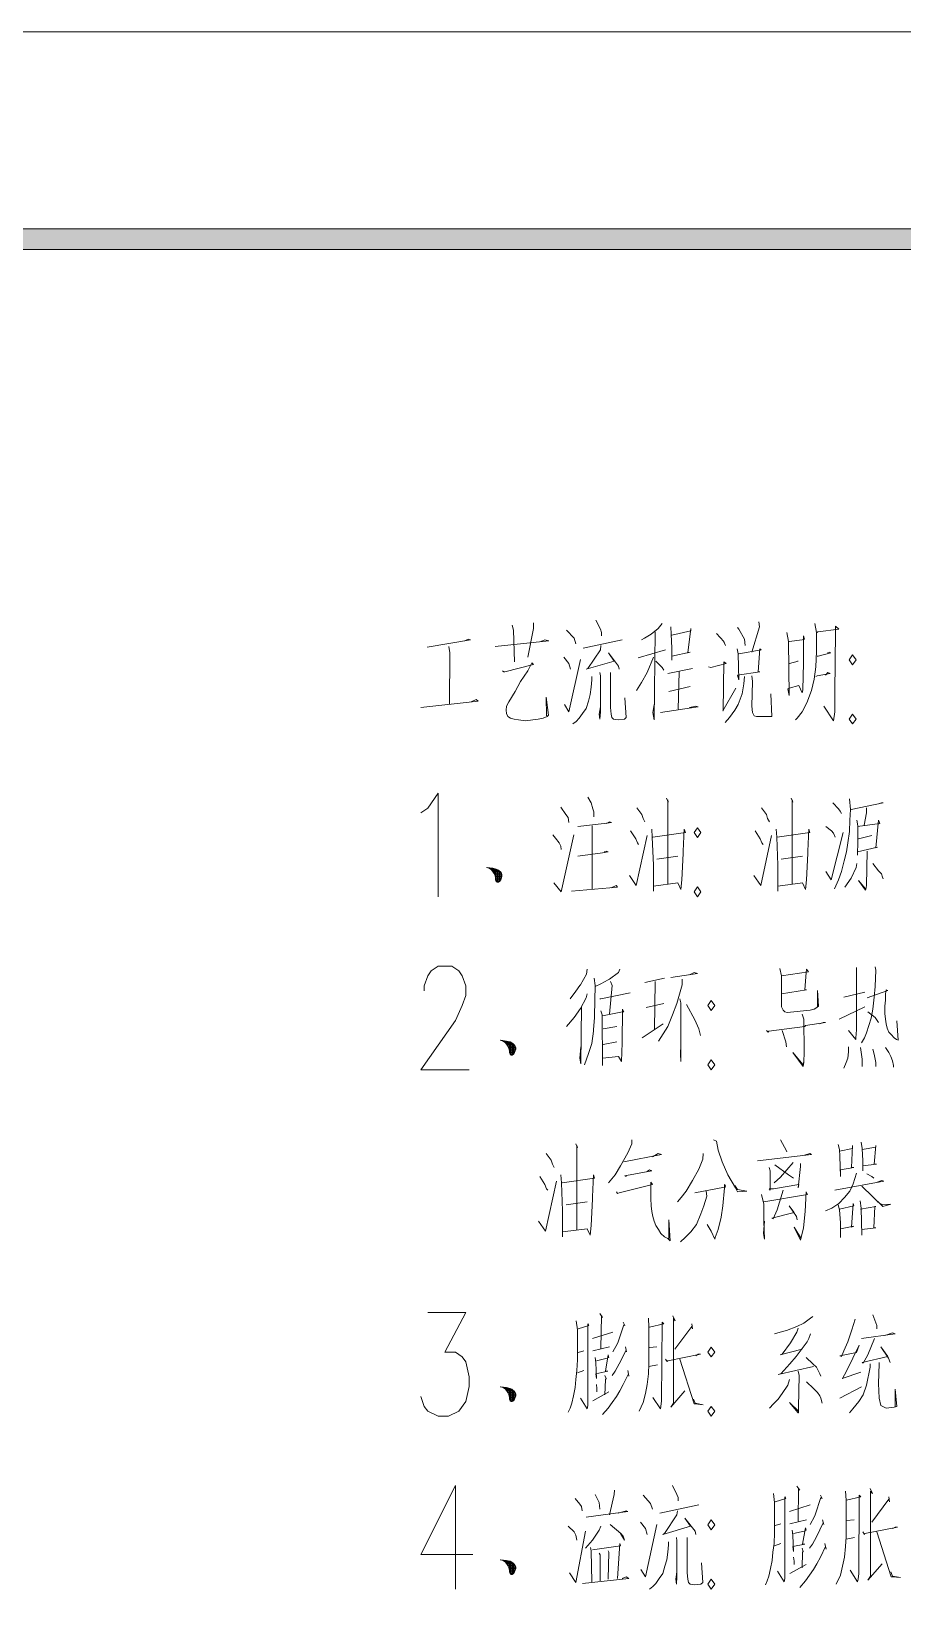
# Model space of a CAD drawing. Header units: millimetres. Extents: x 0 to 829, y 0 to 586.
# Drawn here: x 275.6 to 316.9, y 510.1 to 585.6 of the extents above; entities that cross this region are included whole.
import ezdxf

# ---------------------------------------------------------------- set-up
doc = ezdxf.new("R2010")
doc.units = ezdxf.units.MM

msp = doc.modelspace()

# ---------------------------------------------------------------- hatches: boundary and pattern name
h = msp.add_hatch(color=0)
h.dxf.hatch_style = 2
h.paths.add_polyline_path([(819.788528, 576.266028), (818.80075, 575.281778), (25.142472, 575.281778), (24.154694, 576.266028)])

# ---------------------------------------------------------------- linework, layer by layer
at = {"color": 0, "lineweight": 0}
for points in [[(0, 0), (0, 585.632278), (829.154778, 585.632278), (829.154778, 0)], [(819.788528, 576.266028), (818.80075, 575.281778), (25.142472, 575.281778), (24.154694, 576.266028)], [(314.561361, 556.013056), (314.395556, 555.780222), (314.561361, 555.543861), (314.723639, 555.780222)], [(314.561361, 553.197889), (314.395556, 552.961528), (314.561361, 552.728694), (314.723639, 552.961528)], [(307.191833, 547.796861), (307.026028, 547.564028), (307.191833, 547.327667), (307.354111, 547.564028)], [(307.191833, 544.981694), (307.026028, 544.745333), (307.191833, 544.5125), (307.354111, 544.745333)], [(307.848, 539.580667), (307.682194, 539.347833), (307.848, 539.111472), (308.013806, 539.347833)], [(307.848, 536.7655), (307.682194, 536.529139), (307.848, 536.296306), (308.013806, 536.529139)], [(307.848, 523.113), (307.682194, 522.876639), (307.848, 522.640278), (308.013806, 522.876639)], [(307.848, 520.294306), (307.682194, 520.057944), (307.848, 519.825111), (308.013806, 520.057944)], [(307.848, 514.896806), (307.682194, 514.660444), (307.848, 514.427611), (308.013806, 514.660444)], [(307.848, 512.078111), (307.682194, 511.845278), (307.848, 511.608917), (308.013806, 511.845278)]]:
    msp.add_lwpolyline(points, close=True, dxfattribs=at)
for points in [[(298.393556, 557.424167), (298.446472, 557.191333), (298.502917, 555.677917)], [(299.398972, 557.540583), (299.398972, 557.268944), (299.127333, 555.91075)], [(302.358778, 557.657), (302.5775, 557.230139), (302.630417, 557.074917), (302.630417, 556.919694)], [(305.512611, 557.501778), (305.322111, 557.268944), (304.994028, 556.997306), (304.669472, 556.803278), (304.531889, 556.725667)], [(305.918306, 557.346556), (305.946528, 556.997306), (305.97475, 556.337611), (305.97475, 555.755528)], [(305.97475, 555.949556), (306.842583, 556.143583), (306.733222, 556.104778), (306.870806, 557.268944), (306.870806, 557.152528), (305.97475, 556.9585)], [(309.096833, 557.30775), (309.153278, 557.230139), (309.424917, 556.764472), (309.449611, 556.454028)], [(310.10225, 557.579389), (310.130472, 557.346556), (309.777694, 556.143583)], [(312.765722, 557.501778), (312.846861, 557.074917), (312.846861, 556.182389), (312.822167, 555.445083), (312.7375, 554.863), (312.603444, 554.319722), (312.384722, 553.737639), (312.169528, 553.310778), (311.922583, 553.000333), (311.841444, 552.922722)], [(312.875083, 557.074917), (312.903306, 557.113722), (313.908722, 557.230139), (313.742917, 557.385361), (313.742917, 557.113722), (313.718222, 554.242111), (313.718222, 553.698833), (313.718222, 553.310778), (313.661778, 552.883917), (313.199639, 553.582417)], [(294.343667, 556.376417), (296.410944, 556.725667), (296.301583, 556.764472), (296.135778, 556.686861)], [(297.578639, 556.415222), (300.13275, 556.686861), (299.94225, 556.725667), (299.75175, 556.648056)], [(300.972361, 557.191333), (301.328667, 556.803278), (301.409806, 556.531639)], [(301.762583, 556.337611), (303.611139, 556.725667)], [(305.184528, 557.113722), (305.131611, 552.922722), (305.075167, 553.271972), (305.131611, 553.660028)], [(308.091417, 557.036111), (308.444194, 556.648056), (308.528861, 556.454028), (308.4195, 556.686861)], [(311.43575, 557.074917), (311.516889, 556.648056), (311.545111, 554.086889), (311.488667, 554.397333), (311.545111, 554.436139), (312.003722, 554.552556), (312.169528, 554.203306), (312.194222, 554.358528), (312.222444, 555.639111), (312.222444, 556.919694), (312.275361, 556.764472), (312.169528, 556.725667), (311.545111, 556.648056)], [(295.377306, 556.415222), (295.430222, 556.104778), (295.405528, 553.660028)], [(300.838306, 555.91075), (301.081722, 555.600306), (301.162861, 555.328667)], [(300.866528, 553.660028), (301.081722, 553.310778), (301.625, 555.794333)], [(302.605722, 556.454028), (302.5775, 556.26), (301.977778, 555.367472), (301.896639, 555.328667), (303.230139, 555.716722), (302.9585, 556.104778), (303.445333, 555.483889), (303.473556, 555.328667)], [(305.103389, 555.91075), (304.803528, 555.173444), (304.531889, 554.707778), (304.288472, 554.319722)], [(305.674889, 556.26), (304.369611, 555.871944)], [(305.21275, 555.716722), (305.512611, 555.406278), (305.59375, 555.289861)], [(309.072139, 556.298806), (309.125056, 556.065972), (309.153278, 554.824194), (309.096833, 555.057028), (310.158694, 555.21225), (310.077556, 555.21225), (310.158694, 556.298806), (310.211611, 556.26), (309.153278, 556.065972)], [(311.569806, 555.600306), (311.979028, 555.716722), (311.950806, 555.716722)], [(312.875083, 555.949556), (312.928, 555.949556), (313.527722, 556.104778), (313.446583, 556.143583), (313.365444, 556.104778)], [(297.931417, 555.251056), (297.984333, 555.21225), (298.040778, 555.21225), (299.398972, 555.5615), (299.317833, 555.639111), (299.127333, 555.251056), (298.774556, 554.746583), (298.527611, 554.280917), (298.231278, 553.776444), (298.121917, 553.582417), (298.093694, 553.388389), (298.121917, 553.233167), (298.174833, 553.077944), (298.312417, 553.000333), (298.474694, 552.961528), (298.689889, 552.922722), (299.017972, 552.883917), (299.37075, 552.922722), (299.614167, 552.961528), (299.861111, 553.000333), (300.051611, 553.077944), (300.104528, 553.155556), (299.995167, 554.009278), (300.023389, 553.11675)], [(302.168278, 554.979417), (302.168278, 554.824194), (302.143583, 554.474944), (302.087139, 554.125694), (302.006, 553.81525), (301.896639, 553.466), (301.734361, 553.233167), (301.572083, 553.000333), (301.4345, 552.845111), (301.272222, 552.728694)], [(302.549278, 555.173444), (302.5775, 555.018222), (302.5775, 553.310778), (302.549278, 552.961528), (302.521056, 553.194361), (302.5775, 553.543611)], [(303.064333, 555.173444), (303.064333, 553.504806), (303.092556, 553.194361), (303.120778, 553.039139), (303.201917, 552.961528), (303.420639, 552.922722), (303.716972, 552.961528), (303.798111, 553.039139), (303.745194, 553.970472)], [(305.78425, 555.134639), (306.951944, 555.367472)], [(306.327528, 555.21225), (306.271083, 553.427194)], [(307.713944, 555.445083), (307.819778, 555.406278), (308.553556, 555.600306), (308.444194, 555.677917), (308.4195, 553.349583), (308.391278, 553.349583), (309.015694, 554.436139)], [(309.424917, 554.979417), (309.396694, 554.630167), (309.315556, 554.1645), (309.125056, 553.660028), (308.962778, 553.388389), (308.719361, 553.039139), (308.500639, 552.806306)], [(309.777694, 555.018222), (309.805917, 554.746583), (309.777694, 553.582417), (309.805917, 553.271972), (309.887056, 553.11675), (309.996417, 553.077944), (310.726667, 553.077944), (310.67375, 554.1645)], [(312.822167, 554.979417), (312.875083, 555.018222), (313.4995, 555.134639), (313.390139, 555.173444), (313.280778, 555.057028)], [(306.842583, 554.51375), (305.837167, 554.280917)], [(294.043806, 553.504806), (296.763722, 553.81525), (296.682583, 553.892861), (296.435639, 553.776444)], [(305.431472, 553.271972), (307.223583, 553.543611), (307.114222, 553.582417), (306.814361, 553.504806)], [(294.043806, 548.502417), (294.375417, 548.73525), (294.865778, 549.440806), (294.865778, 544.5125)], [(301.97425, 549.246778), (302.136528, 548.975139), (302.217667, 548.7035), (302.270583, 548.548278), (302.270583, 548.315444)], [(305.72075, 549.207972), (305.805417, 549.013944), (305.777194, 549.130361), (305.777194, 545.133389)], [(311.636833, 549.207972), (311.717972, 549.013944), (311.693278, 549.130361), (311.693278, 545.133389)], [(313.622972, 548.975139), (313.894611, 548.7035), (313.97575, 548.587083), (314.028667, 548.470667)], [(314.409667, 549.169167), (314.462583, 548.664694), (314.437889, 548.160222), (314.409667, 547.616944), (314.328528, 547.073667), (314.272083, 546.646806), (314.16625, 546.219944), (314.028667, 545.715472), (313.894611, 545.327417), (313.704111, 544.900556)], [(314.490806, 548.664694), (316.011278, 548.975139), (315.930139, 548.975139), (315.796083, 548.936333)], [(300.697194, 548.781111), (300.940611, 548.431861), (301.049972, 548.276639), (301.074667, 548.043806)], [(304.309639, 548.742306), (304.553056, 548.431861), (304.6095, 548.237833), (304.690639, 548.082611)], [(310.225722, 548.742306), (310.469139, 548.431861), (310.525583, 548.237833), (310.606722, 548.082611)], [(315.224583, 548.742306), (315.224583, 548.509472), (315.115222, 547.927389)], [(300.316194, 547.461722), (300.45025, 547.3065), (300.612528, 547.073667), (300.697194, 546.918444), (300.721889, 546.763222)], [(300.369111, 545.172194), (300.721889, 544.745333), (301.321611, 547.461722)], [(301.512111, 547.849778), (302.760944, 548.005), (303.113722, 548.043806), (303.004361, 548.082611), (302.870306, 548.005)], [(302.189444, 547.888583), (302.189444, 544.900556)], [(303.956861, 545.521444), (304.281417, 545.055778), (304.8, 547.422917)], [(304.009778, 547.65575), (304.256722, 547.267694), (304.337861, 547.073667), (304.390778, 546.996056)], [(305.015194, 547.733361), (305.043417, 547.345306), (305.096333, 546.025917), (305.096333, 545.172194), (305.096333, 544.784139), (305.096333, 545.016972), (306.264028, 545.172194), (306.401611, 544.86175), (306.454528, 545.327417), (306.510972, 546.569194), (306.510972, 546.685611), (306.563889, 547.733361), (306.620333, 547.578139), (305.071639, 547.345306)], [(309.872944, 545.521444), (310.1975, 545.055778), (310.712556, 547.422917)], [(309.925861, 547.65575), (310.169278, 547.267694), (310.250417, 547.073667), (310.306861, 546.996056)], [(310.931278, 547.733361), (310.9595, 547.345306), (311.012417, 546.025917), (311.012417, 545.172194), (311.012417, 544.784139), (311.012417, 545.016972), (312.180111, 545.172194), (312.317694, 544.86175), (312.370611, 545.327417), (312.427056, 546.569194), (312.427056, 546.685611), (312.479972, 547.733361), (312.532889, 547.578139), (310.984194, 547.345306)], [(313.294889, 547.849778), (313.566528, 547.65575), (313.647667, 547.539333), (313.728806, 547.345306)], [(313.294889, 545.715472), (313.538306, 545.327417), (314.109806, 547.578139)], [(314.762444, 548.160222), (314.815361, 547.888583), (314.815361, 547.151278), (314.790667, 546.491583), (314.790667, 546.646806), (315.739639, 546.879639), (315.6585, 546.840833), (315.796083, 548.160222), (315.849, 548.005), (314.790667, 547.849778)], [(314.843583, 547.267694), (315.468, 547.422917)], [(301.512111, 546.452778), (302.679806, 546.608), (302.951444, 546.646806), (302.870306, 546.685611), (302.760944, 546.646806)], [(315.252806, 546.685611), (315.224583, 545.055778), (315.196361, 544.86175), (315.171667, 544.822944), (314.843583, 545.288611), (315.171667, 544.900556)], [(297.190583, 545.9095), (297.462222, 545.870694), (297.6245, 545.831889), (297.705639, 545.793083), (297.762083, 545.754278), (297.815, 545.715472), (297.871444, 545.637861), (297.896139, 545.56025), (297.896139, 545.482639), (297.843222, 545.327417), (297.786778, 545.249806), (297.733861, 545.211), (297.680944, 545.211), (297.6245, 545.249806), (297.599806, 545.327417), (297.599806, 545.405028), (297.571583, 545.521444), (297.515139, 545.637861), (297.409306, 545.793083), (297.299944, 545.870694), (297.162361, 545.9095)], [(306.264028, 546.452778), (305.262139, 546.297556)], [(312.180111, 546.452778), (311.174694, 546.297556)], [(314.762444, 546.103528), (314.734222, 545.9095), (314.490806, 545.405028), (314.190944, 544.978167)], [(315.524444, 546.103528), (315.796083, 545.754278), (315.930139, 545.599056), (315.986583, 545.443833), (316.011278, 545.366222)], [(297.299944, 545.870694), (297.434, 545.870694)], [(297.381083, 545.831889), (297.381083, 545.870694)], [(297.599806, 545.831889), (297.381083, 545.831889)], [(297.409306, 545.793083), (297.705639, 545.793083)], [(297.434, 545.870694), (297.434, 545.754278)], [(297.762083, 545.754278), (297.434, 545.754278)], [(297.490444, 545.676667), (297.490444, 545.831889)], [(297.490444, 545.715472), (297.786778, 545.715472)], [(297.871444, 545.637861), (297.515139, 545.637861)], [(297.543361, 545.831889), (297.543361, 545.599056)], [(297.571583, 545.56025), (297.896139, 545.56025)], [(297.599806, 545.327417), (297.599806, 545.831889)], [(297.896139, 545.482639), (297.599806, 545.482639)], [(297.599806, 545.405028), (297.871444, 545.405028)], [(297.843222, 545.327417), (297.599806, 545.327417)], [(297.6245, 545.249806), (297.786778, 545.249806)], [(297.652722, 545.793083), (297.652722, 545.249806)], [(297.705639, 545.211), (297.705639, 545.793083)], [(297.762083, 545.754278), (297.762083, 545.249806)], [(297.815, 545.288611), (297.815, 545.715472)], [(297.871444, 545.637861), (297.871444, 545.405028)], [(301.21225, 544.784139), (303.385361, 544.978167), (303.332444, 545.055778), (303.0855, 544.939361)], [(294.209611, 540.049861), (294.209611, 540.286222), (294.375417, 540.755417), (294.537694, 540.991778), (294.865778, 541.224611), (295.525472, 541.224611), (295.853556, 540.991778), (296.015833, 540.755417), (296.181639, 540.286222), (296.181639, 539.817028), (296.015833, 539.347833), (295.68775, 538.642278), (294.043806, 536.296306), (296.347444, 536.296306)], [(301.949556, 541.069389), (301.924861, 540.836556), (301.625, 540.332083), (301.596778, 540.293278), (301.406278, 540.021639), (301.134639, 539.672389)], [(302.277639, 540.642528), (302.330556, 540.293278), (302.302333, 538.857472), (302.302333, 538.779861), (302.249417, 538.197778), (302.249417, 538.120167), (302.168278, 537.538083), (302.006, 537.072417), (301.8155, 536.529139)], [(303.49825, 541.069389), (303.445333, 540.914167), (303.011417, 540.603722), (302.954972, 540.564917), (302.602194, 540.370889), (302.330556, 540.254472)], [(304.694167, 540.4485), (305.618444, 540.642528)], [(305.918306, 540.681333), (307.195361, 540.875361), (307.033083, 540.914167), (306.814361, 540.79775)], [(311.100611, 541.108194), (311.18175, 540.758944), (311.18175, 539.284333), (311.262889, 539.129111), (311.344028, 539.0515), (311.453389, 539.012694), (312.539944, 539.129111), (312.730444, 539.167917), (312.8645, 539.245528), (312.945639, 539.323139), (312.892722, 540.060444), (312.892722, 539.284333)], [(311.18175, 540.758944), (312.458806, 540.952972), (312.377667, 541.069389), (312.349444, 540.914167), (312.296528, 540.09925), (312.377667, 540.09925), (311.18175, 539.905222)], [(314.741278, 541.147), (314.741278, 538.70225), (314.741278, 538.197778), (314.713056, 537.809722), (314.713056, 537.732111), (314.360278, 538.158972)], [(315.637333, 541.185806), (315.665556, 541.030583), (315.637333, 540.254472), (315.584417, 539.75), (315.527972, 539.167917), (315.446833, 538.741056), (315.337472, 538.391806), (315.228111, 538.042556), (315.122278, 537.809722), (314.984694, 537.576889)], [(301.949556, 539.905222), (301.896639, 539.711194), (301.625, 539.206722), (301.325139, 538.779861), (300.972361, 538.353)], [(302.549278, 539.672389), (302.602194, 539.672389), (303.988611, 539.944028)], [(303.064333, 540.487306), (303.145472, 540.293278), (303.011417, 538.935083)], [(305.184528, 540.487306), (305.156306, 538.197778)], [(306.461583, 540.603722), (306.461583, 540.332083), (306.218167, 539.439556), (305.999444, 538.896278), (305.780722, 538.353), (305.565528, 538.00375), (305.346806, 537.6545)], [(314.141556, 539.75), (315.146972, 539.982833)], [(315.256333, 539.711194), (316.233528, 540.060444), (316.152389, 540.09925), (316.127694, 539.905222), (316.127694, 539.594778), (316.099472, 539.323139), (316.099472, 538.973889), (316.127694, 538.70225), (316.152389, 538.469417), (316.208833, 538.275389), (316.289972, 538.081361), (316.399333, 537.964944), (316.533389, 537.809722), (316.64275, 537.732111), (316.723889, 537.693306), (316.670972, 538.624639)], [(301.677917, 539.284333), (301.653222, 536.567944), (301.596778, 536.839583), (301.653222, 537.382861)], [(302.602194, 539.090306), (302.658639, 538.896278), (302.683333, 536.490333), (302.683333, 536.839583), (303.445333, 536.917194), (303.579389, 536.684361), (303.607611, 537.576889), (303.635833, 539.167917), (303.68875, 539.0515), (303.635833, 539.0515), (302.683333, 538.857472)], [(305.590222, 539.439556), (304.750611, 539.245528)], [(306.352222, 539.672389), (306.405139, 539.478361), (306.405139, 536.684361), (306.380444, 537.033611), (306.405139, 537.460472)], [(306.676778, 539.40075), (307.057778, 538.663444), (307.248278, 538.236583), (307.329417, 537.926139)], [(313.926361, 538.70225), (315.146972, 539.284333)], [(302.711556, 538.236583), (303.364194, 538.353)], [(304.560111, 537.809722), (305.565528, 538.469417)], [(310.476194, 538.158972), (310.557333, 538.081361), (310.582028, 538.120167), (312.296528, 538.353), (312.321222, 538.391806), (313.273722, 538.547028), (313.164361, 538.547028), (313.002083, 538.469417)], [(312.158944, 538.935083), (312.240083, 538.70225), (312.268306, 537.150028), (312.240083, 536.645556), (312.211861, 536.451528), (311.725028, 537.111222), (312.211861, 536.529139), (312.240083, 536.684361)], [(315.284556, 539.0515), (315.637333, 538.779861), (315.799611, 538.547028)], [(297.84675, 537.693306), (298.118389, 537.6545), (298.284194, 537.615694), (298.365333, 537.576889), (298.41825, 537.538083), (298.471167, 537.499278), (298.527611, 537.421667), (298.555833, 537.344056), (298.555833, 537.266444), (298.499389, 537.111222), (298.446472, 537.033611), (298.390028, 536.994806), (298.337111, 536.994806), (298.284194, 537.033611), (298.255972, 537.111222), (298.255972, 537.188833), (298.22775, 537.30525), (298.174833, 537.421667), (298.065472, 537.576889), (297.956111, 537.6545), (297.822056, 537.693306)], [(297.956111, 537.6545), (298.093694, 537.6545)], [(298.03725, 537.615694), (298.03725, 537.6545)], [(298.255972, 537.615694), (298.03725, 537.615694)], [(298.093694, 537.6545), (298.093694, 537.538083)], [(298.146611, 537.460472), (298.146611, 537.615694)], [(298.199528, 537.615694), (298.199528, 537.382861)], [(298.255972, 537.111222), (298.255972, 537.615694)], [(303.364194, 537.615694), (302.711556, 537.499278)], [(311.209972, 538.158972), (311.396944, 537.615694), (311.425167, 537.382861)], [(298.065472, 537.576889), (298.365333, 537.576889)], [(298.41825, 537.538083), (298.093694, 537.538083)], [(298.146611, 537.499278), (298.446472, 537.499278)], [(298.527611, 537.421667), (298.174833, 537.421667)], [(298.22775, 537.344056), (298.555833, 537.344056)], [(298.555833, 537.266444), (298.255972, 537.266444)], [(298.255972, 537.188833), (298.527611, 537.188833)], [(298.499389, 537.111222), (298.255972, 537.111222)], [(298.284194, 537.033611), (298.446472, 537.033611)], [(298.308889, 537.576889), (298.308889, 537.033611)], [(298.365333, 536.994806), (298.365333, 537.576889)], [(298.41825, 537.538083), (298.41825, 537.033611)], [(298.471167, 537.072417), (298.471167, 537.499278)], [(298.527611, 537.421667), (298.527611, 537.188833)], [(314.360278, 537.382861), (314.360278, 537.150028), (314.332056, 536.839583), (314.250917, 536.645556), (314.141556, 536.373917)], [(314.931778, 537.344056), (315.012917, 536.800778), (315.012917, 536.567944), (315.012917, 536.451528)], [(315.527972, 537.266444), (315.584417, 537.033611), (315.637333, 536.800778), (315.665556, 536.645556), (315.665556, 536.451528)], [(316.127694, 537.344056), (316.289972, 537.111222), (316.371111, 536.917194), (316.45225, 536.723167), (316.505167, 536.490333), (316.505167, 536.412722)], [(299.995167, 532.309917), (300.238583, 531.999472), (300.295028, 531.805444), (300.376167, 531.650222)], [(301.409806, 532.775583), (301.490944, 532.581556), (301.462722, 532.697972), (301.462722, 528.701)], [(304.06975, 532.969611), (304.06975, 532.775583), (303.882778, 532.348722), (303.526472, 531.727833), (303.283056, 531.300972), (302.9585, 530.912917)], [(303.692278, 531.921861), (305.484389, 532.271111), (305.322111, 532.309917), (305.050472, 532.154694)], [(307.467, 532.309917), (307.442306, 532.038278), (307.251806, 531.572611), (306.951944, 531.029333), (306.652083, 530.524861), (306.408667, 530.214417), (306.246389, 530.020389)], [(307.957361, 532.969611), (308.091417, 532.892), (308.172556, 532.465139), (308.363056, 531.921861), (308.634694, 531.300972), (308.991, 530.680083), (309.096833, 530.486056), (309.534278, 530.524861), (309.096833, 530.602472), (308.962778, 530.7965)], [(310.049333, 531.960667), (312.603444, 532.271111), (312.522306, 532.309917), (312.275361, 532.232306)], [(311.135889, 532.969611), (311.326389, 532.620361), (311.407528, 532.465139), (311.43575, 532.387528)], [(313.8805, 532.736778), (313.933417, 532.503944), (313.961639, 532.1935), (313.989861, 531.223361), (313.989861, 531.533806), (314.614278, 531.650222), (314.504917, 531.650222), (314.557833, 532.697972), (314.557833, 532.54275), (313.933417, 532.426333)], [(314.967056, 532.853194), (315.019972, 532.54275), (315.048194, 531.960667), (315.048194, 531.495), (315.048194, 531.727833), (315.700833, 531.805444), (315.591472, 531.805444), (315.672611, 532.697972), (315.672611, 532.620361), (315.019972, 532.503944)], [(310.592611, 531.650222), (310.645528, 531.495), (310.645528, 530.563667), (310.592611, 530.641278), (310.811333, 530.641278), (312.003722, 530.835306), (311.979028, 530.680083), (312.088389, 531.689028), (312.088389, 531.84425)], [(311.732083, 531.883056), (311.135889, 531.184556), (310.836028, 530.912917)], [(310.86425, 531.766639), (311.516889, 531.300972), (311.760306, 531.14575)], [(299.642389, 529.089056), (299.966944, 528.623389), (300.485528, 530.990528)], [(299.695306, 531.223361), (299.94225, 530.835306), (300.023389, 530.641278), (300.076306, 530.563667)], [(300.700722, 531.300972), (300.728944, 530.912917), (300.785389, 529.593528), (300.785389, 528.739806), (300.785389, 528.35175), (300.785389, 528.584583), (301.953083, 528.739806), (302.087139, 528.429361), (302.143583, 528.895028), (302.1965, 530.136806), (302.1965, 530.253222), (302.249417, 531.300972), (302.305861, 531.14575), (300.757167, 530.912917)], [(303.3395, 530.486056), (303.392417, 530.408444), (303.473556, 530.44725), (305.050472, 530.835306), (304.969333, 530.951722), (304.969333, 530.757694), (304.969333, 530.175611), (304.994028, 529.826361), (305.02225, 529.554722), (305.075167, 529.321889), (305.131611, 529.089056), (305.21275, 528.895028), (305.346806, 528.701), (305.456167, 528.506972), (305.618444, 528.35175), (305.78425, 528.274139), (305.893611, 528.157722), (305.837167, 529.166667), (305.837167, 528.274139)], [(303.745194, 531.262167), (303.798111, 531.223361), (303.826333, 531.262167), (305.02225, 531.495), (304.912889, 531.533806), (304.803528, 531.456194)], [(307.061306, 530.44725), (308.472417, 530.718889), (308.472417, 530.835306), (308.528861, 530.757694), (308.472417, 530.680083), (308.391278, 529.826361), (308.310139, 529.283083), (308.172556, 528.701), (308.0385, 528.312944), (308.010278, 528.235333), (307.848, 528.623389), (307.6575, 528.933833)], [(314.748333, 531.378583), (314.586056, 530.874111), (314.423778, 530.524861), (314.180361, 530.214417), (313.908722, 529.942778), (313.580639, 529.709944), (313.280778, 529.593528)], [(313.718222, 530.563667), (316.053611, 530.990528), (315.94425, 531.029333), (315.729056, 530.951722)], [(315.238694, 531.339778), (315.482111, 531.223361), (315.56325, 531.14575)], [(307.604583, 530.524861), (307.629278, 530.292028), (307.495222, 529.826361), (307.357639, 529.438306), (307.142444, 528.933833), (306.870806, 528.584583), (306.599167, 528.312944), (306.380444, 528.118917)], [(310.239833, 530.369639), (310.349194, 529.903972), (310.349194, 529.089056), (310.373889, 528.235333), (310.320972, 528.506972), (310.373889, 529.089056)], [(310.349194, 530.020389), (312.412944, 530.369639), (312.360028, 530.486056), (312.303583, 529.554722), (312.222444, 528.778611), (312.141306, 528.390556), (312.088389, 528.196528), (311.788528, 528.817417), (312.113083, 528.274139)], [(311.269944, 530.563667), (310.973611, 529.632333), (310.783111, 529.205472), (310.726667, 529.244278), (311.788528, 529.515917), (311.545111, 529.826361), (311.897889, 529.321889), (311.922583, 529.166667)], [(314.914139, 530.059194), (314.967056, 529.709944), (314.995278, 528.429361), (314.995278, 528.701), (315.672611, 528.778611), (315.56325, 528.778611), (315.619694, 529.787556), (315.672611, 529.787556), (314.938833, 529.671139)], [(314.995278, 530.757694), (316.000694, 529.787556), (316.378167, 529.903972), (316.000694, 529.865167), (315.729056, 530.020389)], [(301.953083, 530.020389), (300.947667, 529.865167)], [(313.8805, 529.865167), (313.933417, 529.632333), (313.989861, 529.011444), (313.989861, 528.895028), (313.989861, 528.312944), (313.989861, 528.739806), (314.614278, 528.856222), (314.504917, 528.817417), (314.586056, 529.942778), (314.614278, 529.826361), (313.933417, 529.671139)], [(294.375417, 524.753417), (296.181639, 524.753417), (295.193861, 522.876639), (295.68775, 522.876639), (296.015833, 522.640278), (296.181639, 522.407444), (296.347444, 521.701889), (296.347444, 521.232694), (296.181639, 520.530667), (295.853556, 520.057944), (295.359667, 519.825111), (294.865778, 519.825111), (294.375417, 520.057944), (294.209611, 520.294306), (294.043806, 520.7635)], [(301.4345, 524.365361), (301.487417, 523.9385), (301.487417, 523.084778), (301.487417, 522.502694), (301.462722, 521.998222), (301.406278, 521.571361), (301.381583, 521.183306), (301.300444, 520.79525), (301.215778, 520.446), (301.134639, 520.213167), (301.0535, 520.019139)], [(301.515639, 523.977306), (302.030694, 524.132528), (301.977778, 524.210139), (301.977778, 524.054917), (301.977778, 521.028083), (301.977778, 520.640028), (301.977778, 520.329583), (301.949556, 520.174361), (301.625, 520.678833)], [(302.549278, 524.714611), (302.683333, 524.520583), (302.630417, 524.598194), (302.602194, 523.045972)], [(303.664056, 524.28775), (303.745194, 524.132528), (303.68875, 524.171333), (303.417111, 523.356417), (303.392417, 523.278806), (303.173694, 522.89075)], [(304.856444, 524.481778), (304.884667, 524.054917), (304.884667, 523.007167), (304.884667, 522.386278), (304.884667, 522.308667), (304.856444, 521.843), (304.803528, 521.338528), (304.722389, 520.911667), (304.613028, 520.484806), (304.422528, 520.057944)], [(304.912889, 524.054917), (305.590222, 524.210139), (305.509083, 524.28775), (305.484389, 520.562417), (305.456167, 520.290778), (305.427944, 520.174361), (305.075167, 520.717639)], [(306.027667, 524.598194), (306.1335, 524.365361), (306.052361, 524.481778), (306.052361, 520.446), (305.918306, 520.251972), (306.595639, 521.028083)], [(306.923722, 524.210139), (306.951944, 523.977306), (306.923722, 524.093722), (306.108806, 523.007167)], [(312.674, 524.559389), (312.568167, 524.481778), (312.240083, 524.248944), (311.915528, 524.093722), (311.425167, 523.899694), (311.125306, 523.822083), (310.853667, 523.744472)], [(311.968444, 524.016111), (311.915528, 523.822083), (311.615667, 523.317611), (311.209972, 522.774333), (311.125306, 522.735528), (312.158944, 523.007167)], [(314.684833, 524.442972), (314.522556, 523.9385), (314.332056, 523.356417), (314.141556, 522.929556), (314.035722, 522.657917), (313.951056, 522.696722), (314.741278, 522.851944), (314.875333, 523.201194), (314.579, 522.580306), (314.279139, 521.959417), (314.088639, 521.610167), (314.060417, 521.610167), (314.956472, 521.920611)], [(315.527972, 524.637), (315.718472, 524.132528), (315.718472, 523.977306)], [(303.173694, 523.822083), (302.1965, 523.511639)], [(312.568167, 523.744472), (312.487028, 523.511639), (312.402361, 523.356417), (311.887306, 522.657917), (311.587444, 522.308667), (311.153528, 521.843), (311.019472, 521.804194), (312.702222, 522.19225)], [(314.984694, 523.511639), (316.589833, 523.744472), (316.45225, 523.783278), (316.099472, 523.666861)], [(315.609111, 523.511639), (315.284556, 522.735528), (315.065833, 522.347472), (315.012917, 522.386278), (316.233528, 522.657917), (315.908972, 523.123583), (316.26175, 522.580306), (316.342889, 522.386278)], [(301.787278, 522.929556), (301.515639, 522.851944)], [(302.221194, 522.929556), (303.011417, 523.123583)], [(302.330556, 522.619111), (302.358778, 522.386278), (302.387, 521.610167), (302.358778, 521.843), (302.930278, 521.959417), (302.820917, 521.959417), (302.954972, 522.735528), (302.983194, 522.619111), (302.902056, 522.580306), (302.387, 522.463889)], [(303.769889, 523.123583), (303.826333, 522.89075), (303.798111, 522.968361), (303.473556, 522.308667), (303.283056, 521.959417), (303.145472, 521.765389)], [(305.265667, 523.123583), (304.912889, 523.084778)], [(305.674889, 522.5415), (305.756028, 522.425083), (305.780722, 522.463889), (307.329417, 522.774333), (307.223583, 522.774333), (307.114222, 522.696722)], [(306.352222, 522.5415), (307.033083, 520.407194), (307.086, 520.407194), (307.467, 520.368389), (307.086, 520.446), (307.004861, 520.640028)], [(312.349444, 522.619111), (312.674, 522.308667), (312.839806, 522.153444), (312.920944, 521.998222), (313.002083, 521.843), (313.055, 521.726583)], [(301.787278, 521.998222), (301.487417, 521.881806)], [(303.87925, 521.998222), (303.935694, 521.726583), (303.907472, 521.843), (303.664056, 521.338528), (303.49825, 521.028083), (303.335972, 520.756444), (303.145472, 520.484806), (302.954972, 520.213167), (302.683333, 519.902722)], [(302.792694, 521.765389), (302.849139, 521.610167), (302.820917, 521.571361), (302.792694, 520.834056)], [(304.884667, 522.19225), (305.293889, 522.269861)], [(311.968444, 521.959417), (312.024889, 521.765389), (311.996667, 520.251972), (311.996667, 519.980333), (311.968444, 519.980333), (311.56275, 520.484806), (311.996667, 520.057944)], [(315.393917, 522.308667), (315.393917, 522.153444), (315.228111, 521.299722), (315.065833, 520.834056), (314.850639, 520.523611), (314.579, 520.174361), (314.413194, 519.980333)], [(315.827833, 522.386278), (315.827833, 522.308667), (315.799611, 521.377333), (315.827833, 520.678833), (315.908972, 520.329583), (316.152389, 520.213167), (316.533389, 520.251972), (316.670972, 520.290778), (316.589833, 521.105694), (316.589833, 520.290778)], [(297.84675, 521.222111), (298.118389, 521.183306), (298.284194, 521.1445), (298.365333, 521.105694), (298.41825, 521.066889), (298.471167, 521.028083), (298.527611, 520.950472), (298.555833, 520.872861), (298.555833, 520.79525), (298.499389, 520.640028), (298.446472, 520.562417), (298.390028, 520.523611), (298.337111, 520.523611), (298.284194, 520.562417), (298.255972, 520.640028), (298.255972, 520.717639), (298.22775, 520.834056), (298.174833, 520.950472), (298.065472, 521.105694), (297.956111, 521.183306), (297.822056, 521.222111)], [(297.956111, 521.183306), (298.093694, 521.183306)], [(298.03725, 521.1445), (298.03725, 521.183306)], [(298.255972, 521.1445), (298.03725, 521.1445)], [(298.065472, 521.105694), (298.365333, 521.105694)], [(298.093694, 521.183306), (298.093694, 521.066889)], [(298.41825, 521.066889), (298.093694, 521.066889)], [(298.146611, 520.989278), (298.146611, 521.1445)], [(298.146611, 521.028083), (298.446472, 521.028083)], [(298.199528, 521.1445), (298.199528, 520.911667)], [(298.255972, 520.640028), (298.255972, 521.1445)], [(298.308889, 521.105694), (298.308889, 520.562417)], [(298.365333, 520.523611), (298.365333, 521.105694)], [(298.41825, 521.066889), (298.41825, 520.562417)], [(298.471167, 520.601222), (298.471167, 521.028083)], [(302.221194, 520.562417), (302.983194, 520.989278)], [(302.387, 521.338528), (302.411694, 521.1445), (302.411694, 520.989278)], [(311.56275, 521.571361), (311.481611, 521.299722), (311.209972, 520.911667), (311.019472, 520.640028), (310.80075, 520.407194), (310.61025, 520.213167)], [(312.377667, 521.454944), (312.702222, 521.1445), (312.892722, 520.950472), (313.002083, 520.79525), (313.055, 520.678833), (313.111444, 520.446)], [(313.951056, 520.678833), (314.984694, 521.222111)], [(298.527611, 520.950472), (298.174833, 520.950472)], [(298.22775, 520.872861), (298.555833, 520.872861)], [(298.555833, 520.79525), (298.255972, 520.79525)], [(298.255972, 520.717639), (298.527611, 520.717639)], [(298.499389, 520.640028), (298.255972, 520.640028)], [(298.284194, 520.562417), (298.446472, 520.562417)], [(298.527611, 520.950472), (298.527611, 520.717639)], [(295.68775, 516.537222), (294.043806, 513.252861), (296.509722, 513.252861)], [(295.68775, 516.537222), (295.68775, 511.608917)], [(305.999444, 516.537222), (306.218167, 516.110361), (306.271083, 515.955139), (306.271083, 515.799917)], [(311.915528, 516.498417), (312.049583, 516.304389), (311.996667, 516.382), (311.968444, 514.829778)], [(301.381583, 515.916333), (301.596778, 515.644694), (301.677917, 515.528278), (301.706139, 515.33425)], [(302.330556, 516.110361), (302.521056, 515.722306), (302.549278, 515.411861)], [(303.254833, 516.304389), (303.226611, 516.110361), (303.011417, 515.140222)], [(304.613028, 516.071556), (304.965806, 515.6835), (305.046944, 515.411861)], [(310.80075, 516.149167), (310.853667, 515.722306), (310.853667, 514.868583), (310.853667, 514.2865), (310.828972, 513.782028), (310.772528, 513.355167), (310.747833, 512.967111), (310.663167, 512.579056), (310.582028, 512.229806), (310.500889, 511.996972), (310.41975, 511.802944)], [(310.881889, 515.761111), (311.396944, 515.916333), (311.344028, 515.993944), (311.344028, 515.838722), (311.344028, 512.811889), (311.344028, 512.423833), (311.344028, 512.113389), (311.315806, 511.958167), (310.99125, 512.462639)], [(313.030306, 516.071556), (313.111444, 515.916333), (313.055, 515.955139), (312.783361, 515.140222), (312.758667, 515.062611), (312.539944, 514.674556)], [(314.222694, 516.265583), (314.250917, 515.838722), (314.250917, 514.790972), (314.250917, 514.170083), (314.250917, 514.092472), (314.222694, 513.626806), (314.169778, 513.122333), (314.088639, 512.695472), (313.979278, 512.268611), (313.788778, 511.84175)], [(314.279139, 515.838722), (314.956472, 515.993944), (314.875333, 516.071556), (314.850639, 512.346222), (314.822417, 512.074583), (314.794194, 511.958167), (314.441417, 512.501444)], [(315.393917, 516.382), (315.49975, 516.149167), (315.418611, 516.265583), (315.418611, 512.229806), (315.284556, 512.035778), (315.961889, 512.811889)], [(316.289972, 515.993944), (316.314667, 515.761111), (316.289972, 515.877528), (315.475056, 514.790972)], [(301.896639, 515.023806), (303.87925, 515.295444), (303.798111, 515.33425), (303.417111, 515.217833)], [(305.40325, 515.217833), (307.248278, 515.605889)], [(306.242861, 515.33425), (306.218167, 515.140222), (305.618444, 514.247694), (305.537306, 514.208889), (306.867278, 514.596944), (306.595639, 514.985), (307.086, 514.364111), (307.114222, 514.208889)], [(312.539944, 515.605889), (311.56275, 515.295444)], [(301.0535, 514.596944), (301.325139, 514.325306), (301.406278, 514.170083), (301.462722, 513.93725)], [(301.109944, 512.385028), (301.406278, 511.919361), (301.868417, 514.364111)], [(302.602194, 514.596944), (302.521056, 514.402917), (302.1965, 513.93725), (301.868417, 513.549194)], [(303.036111, 514.674556), (303.554694, 514.247694), (303.664056, 514.131278), (303.716972, 513.93725), (303.526472, 514.247694)], [(304.478972, 514.790972), (304.722389, 514.480528), (304.803528, 514.208889)], [(304.503667, 512.54025), (304.722389, 512.191), (305.265667, 514.674556)], [(311.153528, 514.713361), (310.881889, 514.63575)], [(311.587444, 514.713361), (312.377667, 514.907389)], [(311.696806, 514.402917), (311.725028, 514.170083), (311.75325, 513.393972), (311.725028, 513.626806), (312.296528, 513.743222), (312.187167, 513.743222), (312.321222, 514.519333), (312.349444, 514.402917), (312.268306, 514.364111), (311.75325, 514.247694)], [(313.136139, 514.907389), (313.192583, 514.674556), (313.164361, 514.752167), (312.839806, 514.092472), (312.649306, 513.743222), (312.511722, 513.549194)], [(314.631917, 514.907389), (314.279139, 514.868583)], [(315.041139, 514.325306), (315.122278, 514.208889), (315.146972, 514.247694), (316.695667, 514.558139), (316.589833, 514.558139), (316.480472, 514.480528)], [(315.718472, 514.325306), (316.399333, 512.191), (316.45225, 512.191), (316.83325, 512.152194), (316.45225, 512.229806), (316.371111, 512.423833)], [(302.115361, 513.588), (302.140056, 513.432778), (302.168278, 511.958167)], [(302.1965, 513.471583), (303.526472, 513.665611), (303.49825, 513.782028), (303.392417, 512.113389)], [(302.954972, 513.432778), (302.983194, 513.355167), (302.954972, 512.074583)], [(305.808944, 513.859639), (305.808944, 513.704417), (305.780722, 513.355167), (305.727806, 513.005917), (305.646667, 512.695472), (305.537306, 512.346222), (305.375028, 512.113389), (305.21275, 511.880556), (305.075167, 511.725333), (304.912889, 511.608917)], [(306.189944, 514.053667), (306.218167, 513.898444), (306.218167, 512.191), (306.189944, 511.84175), (306.161722, 512.074583), (306.218167, 512.423833)], [(306.705, 514.053667), (306.705, 512.385028), (306.733222, 512.074583), (306.761444, 511.919361), (306.842583, 511.84175), (307.057778, 511.802944), (307.357639, 511.84175), (307.438778, 511.919361), (307.385861, 512.850694)], [(311.153528, 513.782028), (310.853667, 513.665611)], [(313.2455, 513.782028), (313.301944, 513.510389), (313.273722, 513.626806), (313.030306, 513.122333), (312.8645, 512.811889), (312.702222, 512.54025), (312.511722, 512.268611), (312.321222, 511.996972), (312.049583, 511.686528)], [(312.158944, 513.549194), (312.211861, 513.393972), (312.187167, 513.355167), (312.158944, 512.617861)], [(314.250917, 513.976056), (314.660139, 514.053667)], [(297.84675, 513.005917), (298.118389, 512.967111), (298.284194, 512.928306), (298.365333, 512.8895), (298.41825, 512.850694), (298.471167, 512.811889), (298.527611, 512.734278), (298.555833, 512.656667), (298.555833, 512.579056), (298.499389, 512.423833), (298.446472, 512.346222), (298.390028, 512.307417), (298.337111, 512.307417), (298.284194, 512.346222), (298.255972, 512.423833), (298.255972, 512.501444), (298.22775, 512.617861), (298.174833, 512.734278), (298.065472, 512.8895), (297.956111, 512.967111), (297.822056, 513.005917)], [(297.956111, 512.967111), (298.093694, 512.967111)], [(298.03725, 512.928306), (298.03725, 512.967111)], [(298.255972, 512.928306), (298.03725, 512.928306)], [(298.065472, 512.8895), (298.365333, 512.8895)], [(298.093694, 512.967111), (298.093694, 512.850694)], [(298.41825, 512.850694), (298.093694, 512.850694)], [(298.146611, 512.773083), (298.146611, 512.928306)], [(298.146611, 512.811889), (298.446472, 512.811889)], [(298.527611, 512.734278), (298.174833, 512.734278)], [(298.199528, 512.928306), (298.199528, 512.695472)], [(298.255972, 512.423833), (298.255972, 512.928306)], [(298.308889, 512.8895), (298.308889, 512.346222)], [(298.365333, 512.307417), (298.365333, 512.8895)], [(298.41825, 512.850694), (298.41825, 512.346222)], [(298.471167, 512.385028), (298.471167, 512.811889)], [(298.527611, 512.734278), (298.527611, 512.501444)], [(302.521056, 513.316361), (302.573972, 513.23875), (302.573972, 511.996972)], [(311.587444, 512.346222), (312.349444, 512.773083)], [(311.75325, 513.122333), (311.777944, 512.928306), (311.777944, 512.773083)], [(298.22775, 512.656667), (298.555833, 512.656667)], [(298.555833, 512.579056), (298.255972, 512.579056)], [(298.255972, 512.501444), (298.527611, 512.501444)], [(298.499389, 512.423833), (298.255972, 512.423833)], [(298.284194, 512.346222), (298.446472, 512.346222)], [(301.734361, 511.880556), (303.935694, 512.113389), (303.798111, 512.191), (303.607611, 512.113389)]]:
    msp.add_lwpolyline(points, dxfattribs=at)

doc.saveas('drawing.dxf')
